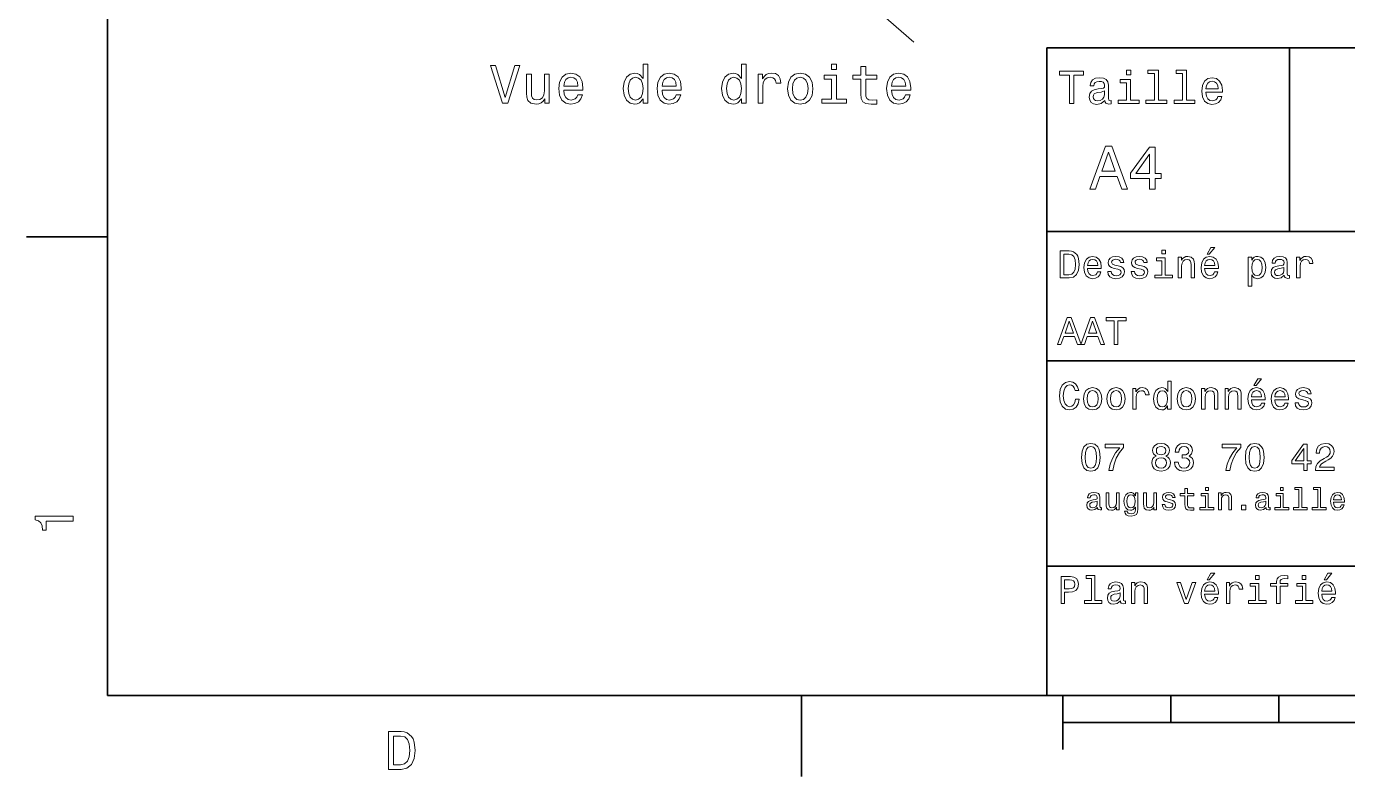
# Model space of a CAD drawing. Extents: x 0 to 297, y 0 to 210.
# Drawn here: x 2.5 to 124.9, y 2.5 to 72 of the extents above; entities that cross this region are included whole.
import ezdxf

# ---------------------------------------------------------------- set-up
doc = ezdxf.new("R2010")
doc.units = 0

msp = doc.modelspace()

# ---------------------------------------------------------------- linework, layer by layer
at = {"color": 7, "lineweight": 35}
for p, q in [((10, 200), (10, 10)), ((97, 10), (97, 70)), ((97, 70), (287, 70)), ((97, 53), (162, 53)), ((97, 41), (162, 41)), ((97, 22), (162, 22)), ((10, 10), (287, 10)), ((97, 10), (287, 10)), ((98.5, 7.5), (198.5, 7.5))]:
    msp.add_line(p, q, dxfattribs=at)
at = {"color": 7, "lineweight": 13}
msp.add_line((58.331749, 93.710953), (84.677025, 70.522171), dxfattribs=at)
at = {"color": 7, "lineweight": 35, "ltscale": 0.425}
msp.add_line((119.5, 53), (119.5, 70), dxfattribs=at)
at = {"color": 7, "lineweight": 35, "ltscale": 0.1875}
for p, q in [((10, 52.5), (2.5, 52.5)), ((74.300003, 10), (74.300003, 2.5))]:
    msp.add_line(p, q, dxfattribs=at)
at = {"color": 7, "lineweight": 35, "ltscale": 0.125}
msp.add_line((98.5, 10), (98.5, 5), dxfattribs=at)
at = {"color": 7, "lineweight": 35, "ltscale": 0.0625}
for p, q in [((108.5, 10), (108.5, 7.5)), ((118.5, 10), (118.5, 7.5))]:
    msp.add_line(p, q, dxfattribs=at)
at = {"color": 7, "lineweight": 13}
for points in [[(47.727283, 68.377808), (46.849762, 65.397263), (45.947021, 68.377808), (45.467915, 68.377808), (46.597599, 64.872765), (47.101921, 64.872765), (48.20639, 68.377808)], [(50.929733, 67.580978), (50.485928, 67.580978), (50.485928, 66.017578), (50.435493, 65.654465), (50.289242, 65.39222), (50.062298, 65.230835), (49.764748, 65.180405), (49.527714, 65.220749), (49.376419, 65.341782), (49.290684, 65.548553), (49.270512, 65.841064), (49.270512, 67.580978), (48.826706, 67.580978), (48.826706, 65.80072), (48.841835, 65.44265), (48.937656, 65.145096), (49.230164, 64.872765), (49.699184, 64.776947), (49.951347, 64.812248), (50.168205, 64.903023), (50.354805, 65.059364), (50.5061, 65.286308), (50.5061, 64.872765), (50.929733, 64.872765)], [(52.266186, 66.098267), (54.041405, 66.098267), (54.046448, 66.305038), (53.965755, 66.88501), (53.743851, 67.318733), (53.390827, 67.580978), (52.921806, 67.676796), (52.462872, 67.575935), (52.109848, 67.29351), (51.8829, 66.834579), (51.802212, 66.229393), (51.877857, 65.609077), (52.104805, 65.155182), (52.452785, 64.872765), (52.906677, 64.776947), (53.300049, 64.842506), (53.622814, 65.013977), (53.859848, 65.286308), (53.996014, 65.649422), (53.557255, 65.649422), (53.466476, 65.447693), (53.33535, 65.296394), (52.962151, 65.175362), (52.67469, 65.230835), (52.457829, 65.407349), (52.31662, 65.694809), (52.266186, 66.083138)], [(59.61417, 65.291351), (59.61417, 64.872765), (60.057976, 64.872765), (60.057976, 68.493805), (59.619213, 68.493805), (59.619213, 67.167435), (59.281319, 67.55072), (59.074547, 67.641495), (58.837513, 67.676796), (58.408836, 67.575935), (58.075985, 67.29351), (57.859127, 66.839622), (57.783478, 66.229393), (57.859127, 65.619164), (58.075985, 65.160225), (58.408836, 64.872765), (58.837513, 64.776947), (59.074547, 64.812248), (59.286362, 64.903023)], [(61.374256, 66.098267), (63.149475, 66.098267), (63.154518, 66.305038), (63.073822, 66.88501), (62.851921, 67.318733), (62.498894, 67.580978), (62.029877, 67.676796), (61.570942, 67.575935), (61.217918, 67.29351), (60.990971, 66.834579), (60.910278, 66.229393), (60.985928, 65.609077), (61.212875, 65.155182), (61.560856, 64.872765), (62.014748, 64.776947), (62.408119, 64.842506), (62.730885, 65.013977), (62.967918, 65.286308), (63.104084, 65.649422), (62.665321, 65.649422), (62.574547, 65.447693), (62.44342, 65.296394), (62.070221, 65.175362), (61.782761, 65.230835), (61.565899, 65.407349), (61.42469, 65.694809), (61.374256, 66.083138)], [(68.722244, 65.291351), (68.722244, 64.872765), (69.166046, 64.872765), (69.166046, 68.493805), (68.72728, 68.493805), (68.72728, 67.167435), (68.389389, 67.55072), (68.182617, 67.641495), (67.945587, 67.676796), (67.516907, 67.575935), (67.184052, 67.29351), (66.967194, 66.839622), (66.891548, 66.229393), (66.967194, 65.619164), (67.184052, 65.160225), (67.516907, 64.872765), (67.945587, 64.776947), (68.182617, 64.812248), (68.394432, 64.903023)], [(70.260422, 64.872765), (70.704224, 64.872765), (70.704224, 66.421036), (70.749619, 66.794235), (70.885788, 67.061523), (71.107689, 67.222908), (71.405235, 67.278381), (71.627136, 67.24308), (71.793564, 67.14222), (71.894432, 66.970749), (71.929733, 66.738762), (72.378578, 66.738762), (72.318062, 67.147263), (72.151634, 67.439766), (71.874252, 67.61628), (71.496017, 67.676796), (71.238808, 67.636452), (71.016907, 67.535591), (70.820221, 67.36412), (70.663879, 67.132133), (70.663879, 67.580978), (70.260422, 67.580978)], [(72.998894, 66.22435), (73.07959, 65.609077), (73.311577, 65.155182), (73.679733, 64.872765), (74.173965, 64.776947), (74.663162, 64.872765), (75.031319, 65.150139), (75.263306, 65.604034), (75.349037, 66.22435), (75.263306, 66.839622), (75.031319, 67.298553), (74.663162, 67.575935), (74.173965, 67.676796), (73.679733, 67.575935), (73.311577, 67.29351), (73.07959, 66.839622)], [(77.522675, 65.245964), (77.522675, 67.490196), (76.382904, 67.490196), (76.382904, 67.111961), (77.078865, 67.111961), (77.078865, 65.245964), (76.171082, 65.245964), (76.171082, 64.872765), (78.440536, 64.872765), (78.440536, 65.245964)], [(77.537796, 68.493805), (77.068779, 68.493805), (77.068779, 67.989479), (77.537796, 67.989479)], [(79.797165, 67.111961), (79.797165, 65.755333), (79.827423, 65.316566), (79.968636, 65.013977), (80.251053, 64.837463), (80.730164, 64.776947), (81.254654, 64.802162), (81.254654, 65.185448), (80.871368, 65.155182), (80.523392, 65.195534), (80.336792, 65.321609), (80.256104, 65.533424), (80.240967, 65.830978), (80.240967, 67.111961), (81.254654, 67.111961), (81.254654, 67.490196), (80.240967, 67.490196), (80.240967, 68.28199), (79.797165, 68.28199), (79.797165, 67.490196), (79.030594, 67.490196), (79.030594, 67.111961)], [(82.626419, 66.098267), (84.401627, 66.098267), (84.406677, 66.305038), (84.325981, 66.88501), (84.10408, 67.318733), (83.751053, 67.580978), (83.282036, 67.676796), (82.823105, 67.575935), (82.470078, 67.29351), (82.243134, 66.834579), (82.162437, 66.229393), (82.238083, 65.609077), (82.465027, 65.155182), (82.813019, 64.872765), (83.266907, 64.776947), (83.660278, 64.842506), (83.983047, 65.013977), (84.220078, 65.286308), (84.356247, 65.649422), (83.91748, 65.649422), (83.826706, 65.447693), (83.69558, 65.296394), (83.32238, 65.175362), (83.034912, 65.230835), (82.818054, 65.407349), (82.676849, 65.694809), (82.626419, 66.083138)], [(99.102303, 64.837173), (99.5, 64.837173), (99.5, 67.47406), (100.407784, 67.47406), (100.407784, 67.837173), (98.190201, 67.837173), (98.190201, 67.47406), (99.102303, 67.47406)], [(104.786743, 67.940918), (104.384727, 67.940918), (104.384727, 67.508644), (104.786743, 67.508644)], [(106.969742, 67.621033), (106.969742, 65.157059), (106.187317, 65.157059), (106.187317, 64.837173), (108.128242, 64.837173), (108.128242, 65.157059), (107.350143, 65.157059), (107.350143, 67.940918), (106.373199, 67.940918), (106.373199, 67.621033)], [(109.572044, 67.621033), (109.572044, 65.157059), (108.789627, 65.157059), (108.789627, 64.837173), (110.730545, 64.837173), (110.730545, 65.157059), (109.952454, 65.157059), (109.952454, 67.940918), (108.975502, 67.940918), (108.975502, 67.621033)], [(52.266186, 66.471466), (52.321663, 66.81945), (52.457829, 67.076653), (52.664604, 67.232994), (52.936935, 67.288467), (53.204227, 67.232994), (53.410999, 67.076653), (53.537079, 66.81945), (53.58247, 66.471466)], [(58.913162, 67.278381), (59.205669, 67.207779), (59.42757, 67.011093), (59.558693, 66.683281), (59.609127, 66.229393), (59.558693, 65.770462), (59.42757, 65.44265), (59.205669, 65.240921), (58.913162, 65.175362), (58.635784, 65.240921), (58.423969, 65.44265), (58.282757, 65.775505), (58.23737, 66.229393), (58.282757, 66.678238), (58.423969, 67.00605), (58.635784, 67.207779)], [(61.374256, 66.471466), (61.429733, 66.81945), (61.565899, 67.076653), (61.772671, 67.232994), (62.045006, 67.288467), (62.312298, 67.232994), (62.51907, 67.076653), (62.645149, 66.81945), (62.690536, 66.471466)], [(68.021233, 67.278381), (68.313736, 67.207779), (68.535645, 67.011093), (68.666763, 66.683281), (68.717194, 66.229393), (68.666763, 65.770462), (68.535645, 65.44265), (68.313736, 65.240921), (68.021233, 65.175362), (67.743851, 65.240921), (67.532043, 65.44265), (67.390831, 65.775505), (67.345444, 66.229393), (67.390831, 66.678238), (67.532043, 67.00605), (67.743851, 67.207779)], [(73.452789, 66.229393), (73.498177, 66.683281), (73.639389, 67.011093), (73.866333, 67.212822), (74.173965, 67.283424), (74.476563, 67.212822), (74.703506, 67.016136), (74.844719, 66.683281), (74.895149, 66.229393), (74.844719, 65.770462), (74.703506, 65.437607), (74.476563, 65.235878), (74.173965, 65.170319), (73.866333, 65.235878), (73.639389, 65.437607), (73.498177, 65.770462)], [(82.626419, 66.471466), (82.681885, 66.81945), (82.818054, 67.076653), (83.024826, 67.232994), (83.297165, 67.288467), (83.564453, 67.232994), (83.771225, 67.076653), (83.897308, 66.81945), (83.942696, 66.471466)], [(102.387611, 65.139771), (102.387611, 65.126801), (102.409225, 64.979828), (102.47406, 64.876076), (102.746399, 64.793945), (102.958214, 64.828529), (102.958214, 65.122475), (102.867432, 65.109505), (102.746399, 65.165703), (102.724785, 65.338615), (102.724785, 66.540344), (102.672913, 66.84726), (102.521614, 67.0634), (102.257927, 67.193085), (101.886169, 67.240631), (101.523056, 67.188759), (101.255043, 67.041786), (101.086456, 66.812675), (101.030258, 66.510086), (101.030258, 66.484146), (101.371758, 66.484146), (101.402016, 66.665703), (101.497116, 66.795387), (101.65274, 66.873199), (101.873199, 66.903458), (102.085014, 66.881844), (102.236313, 66.817001), (102.327087, 66.704605), (102.357346, 66.548988), (102.340057, 66.367432), (102.270897, 66.276657), (102.097984, 66.233429), (101.773773, 66.198845), (101.402016, 66.121033), (101.138329, 65.982704), (100.982712, 65.766571), (100.935158, 65.446686), (100.978386, 65.161385), (101.112389, 64.949562), (101.328529, 64.815559), (101.626801, 64.768013), (102.028816, 64.858788)], [(104.773773, 65.157059), (104.773773, 67.080688), (103.796829, 67.080688), (103.796829, 66.756485), (104.393372, 66.756485), (104.393372, 65.157059), (103.615273, 65.157059), (103.615273, 64.837173), (105.560516, 64.837173), (105.560516, 65.157059)], [(111.750717, 65.887604), (113.272339, 65.887604), (113.276657, 66.064842), (113.207497, 66.561958), (113.017288, 66.933716), (112.714699, 67.158501), (112.312683, 67.240631), (111.919312, 67.154175), (111.616714, 66.912102), (111.422188, 66.51873), (111.353027, 66), (111.41787, 65.4683), (111.612396, 65.079247), (111.91066, 64.837173), (112.299713, 64.755043), (112.636887, 64.811234), (112.913544, 64.958214), (113.116714, 65.191643), (113.233429, 65.502876), (112.857346, 65.502876), (112.779541, 65.329971), (112.667145, 65.200287), (112.34726, 65.096542), (112.100868, 65.144089), (111.914986, 65.295387), (111.793945, 65.541786), (111.750717, 65.874634)], [(111.750717, 66.207489), (111.798271, 66.50576), (111.914986, 66.726219), (112.092216, 66.860229), (112.325653, 66.907776), (112.554756, 66.860229), (112.731987, 66.726219), (112.840057, 66.50576), (112.878967, 66.207489)], [(102.344383, 65.649857), (102.292511, 65.425072), (102.154182, 65.252159), (101.946686, 65.139771), (101.691643, 65.100861), (101.527374, 65.122475), (101.41066, 65.191643), (101.337173, 65.312675), (101.315559, 65.481262), (101.332855, 65.632561), (101.402016, 65.740631), (101.678673, 65.861671), (102.028816, 65.913544), (102.344383, 66.017288)], [(100.982712, 56.9049), (101.51297, 56.9049), (101.933716, 58.080692), (103.530258, 58.080692), (103.951012, 56.9049), (104.492798, 56.9049), (103.028816, 60.910664), (102.440926, 60.910664)], [(102.118156, 58.570606), (102.734871, 60.334293), (103.351585, 58.570606)], [(106.521614, 56.9049), (107.040344, 56.9049), (107.040344, 57.896255), (107.610954, 57.896255), (107.610954, 58.357349), (107.040344, 58.357349), (107.040344, 60.818443), (106.515854, 60.818443), (104.763687, 58.403458), (104.763687, 57.896255), (106.521614, 57.896255)], [(105.247841, 58.357349), (106.521614, 60.149857), (106.521614, 58.357349)], [(111.84726, 50.88797), (112.059799, 50.88797), (112.560516, 51.500362), (112.207489, 51.500362)], [(99.080688, 51.190563), (98.248558, 51.190563), (98.248558, 48.690563), (99.080688, 48.690563), (99.473343, 48.769814), (99.765129, 49.011169), (99.945244, 49.40382), (100.010086, 49.940563), (99.952446, 50.488113), (99.880402, 50.70425), (99.779541, 50.877163), (99.487755, 51.111313), (99.296829, 51.168949)], [(99.055473, 50.891571), (99.329254, 50.837536), (99.516571, 50.671829), (99.628242, 50.376442), (99.664268, 49.940563), (99.624641, 49.519093), (99.51297, 49.223705), (99.322044, 49.047192), (99.055473, 48.989555), (98.583572, 48.989555), (98.583572, 50.891571)], [(100.784584, 49.565922), (102.052597, 49.565922), (102.056198, 49.713619), (101.998558, 50.127884), (101.840057, 50.437683), (101.587898, 50.625), (101.252884, 50.693443), (100.925072, 50.621399), (100.672913, 50.41967), (100.510803, 50.091862), (100.453171, 49.659584), (100.507202, 49.216499), (100.669312, 48.892292), (100.91787, 48.690563), (101.242073, 48.62212), (101.523056, 48.668949), (101.753601, 48.791428), (101.922913, 48.98595), (102.020172, 49.245319), (101.706772, 49.245319), (101.64193, 49.101227), (101.548271, 48.993156), (101.2817, 48.9067), (101.07637, 48.946327), (100.921471, 49.072407), (100.820602, 49.27774), (100.784584, 49.555115)], [(100.784584, 49.832493), (100.824211, 50.081055), (100.921471, 50.264771), (101.069168, 50.376442), (101.263687, 50.416069), (101.454613, 50.376442), (101.602303, 50.264771), (101.69236, 50.081055), (101.724785, 49.832493)], [(103.623199, 49.818085), (103.317001, 49.890129), (103.090057, 49.972984), (103.014412, 50.142292), (103.036026, 50.261169), (103.111671, 50.347622), (103.234146, 50.401657), (103.41066, 50.423271), (103.579971, 50.401657), (103.713257, 50.336815), (103.799713, 50.239555), (103.835732, 50.109871), (104.145531, 50.109871), (104.145531, 50.117077), (104.091499, 50.351227), (103.943802, 50.534943), (103.713257, 50.650219), (103.41066, 50.693443), (103.104469, 50.650219), (102.881126, 50.531342), (102.740631, 50.354828), (102.697403, 50.131485), (102.729828, 49.915348), (102.830688, 49.76405), (102.996399, 49.655983), (103.237755, 49.580334), (103.590775, 49.493877), (103.806915, 49.40382), (103.864555, 49.331772), (103.886169, 49.223705), (103.853745, 49.09042), (103.767288, 48.989555), (103.626801, 48.924713), (103.439484, 48.903099), (103.241356, 48.924713), (103.09726, 49.000362), (103, 49.122841), (102.960373, 49.292149), (102.654175, 49.292149), (102.704613, 49.003963), (102.852303, 48.795029), (103.086456, 48.668949), (103.41066, 48.62212), (103.749283, 48.668949), (103.997841, 48.795029), (104.149139, 48.996758), (104.203171, 49.259727), (104.163544, 49.486671), (104.051872, 49.641571), (103.868156, 49.742435)], [(105.791786, 49.818085), (105.485588, 49.890129), (105.258644, 49.972984), (105.182999, 50.142292), (105.204613, 50.261169), (105.280258, 50.347622), (105.40274, 50.401657), (105.579254, 50.423271), (105.748558, 50.401657), (105.881844, 50.336815), (105.9683, 50.239555), (106.004326, 50.109871), (106.314117, 50.109871), (106.314117, 50.117077), (106.260086, 50.351227), (106.112396, 50.534943), (105.881844, 50.650219), (105.579254, 50.693443), (105.273056, 50.650219), (105.049713, 50.531342), (104.909225, 50.354828), (104.865997, 50.131485), (104.898415, 49.915348), (104.999283, 49.76405), (105.164986, 49.655983), (105.406342, 49.580334), (105.759369, 49.493877), (105.975502, 49.40382), (106.033142, 49.331772), (106.054756, 49.223705), (106.022339, 49.09042), (105.935883, 48.989555), (105.795387, 48.924713), (105.60807, 48.903099), (105.409943, 48.924713), (105.265854, 49.000362), (105.168587, 49.122841), (105.12896, 49.292149), (104.822769, 49.292149), (104.873199, 49.003963), (105.020897, 48.795029), (105.255043, 48.668949), (105.579254, 48.62212), (105.91787, 48.668949), (106.166428, 48.795029), (106.317726, 48.996758), (106.371758, 49.259727), (106.33213, 49.486671), (106.220459, 49.641571), (106.036743, 49.742435)], [(107.981987, 48.957134), (107.981987, 50.560158), (107.16787, 50.560158), (107.16787, 50.289986), (107.664986, 50.289986), (107.664986, 48.957134), (107.016571, 48.957134), (107.016571, 48.690563), (108.637611, 48.690563), (108.637611, 48.957134)], [(107.992798, 51.27702), (107.657784, 51.27702), (107.657784, 50.916786), (107.992798, 50.916786)], [(109.181557, 48.690563), (109.498558, 48.690563), (109.498558, 49.807278), (109.530983, 50.063042), (109.635445, 50.250362), (109.797546, 50.365635), (110.013687, 50.408863), (110.1866, 50.372841), (110.29467, 50.275578), (110.348701, 50.113472), (110.366714, 49.897335), (110.366714, 48.690563), (110.683716, 48.690563), (110.683716, 49.962177), (110.669312, 50.217941), (110.604469, 50.430477), (110.39193, 50.625), (110.060516, 50.693443), (109.876801, 50.668228), (109.721901, 50.599785), (109.588615, 50.484512), (109.484146, 50.329613), (109.484146, 50.625), (109.181557, 50.625)], [(111.627518, 49.565922), (112.895531, 49.565922), (112.899132, 49.713619), (112.841499, 50.127884), (112.682999, 50.437683), (112.430832, 50.625), (112.095825, 50.693443), (111.768013, 50.621399), (111.515854, 50.41967), (111.353745, 50.091862), (111.296112, 49.659584), (111.350143, 49.216499), (111.512245, 48.892292), (111.760803, 48.690563), (112.085014, 48.62212), (112.365997, 48.668949), (112.596542, 48.791428), (112.765854, 48.98595), (112.863113, 49.245319), (112.549713, 49.245319), (112.484871, 49.101227), (112.391212, 48.993156), (112.124641, 48.9067), (111.919312, 48.946327), (111.764412, 49.072407), (111.663544, 49.27774), (111.627518, 49.555115)], [(111.627518, 49.832493), (111.667145, 50.081055), (111.764412, 50.264771), (111.912102, 50.376442), (112.106628, 50.416069), (112.297546, 50.376442), (112.445244, 50.264771), (112.535301, 50.081055), (112.567726, 49.832493)], [(115.986313, 50.326012), (115.986313, 50.625), (115.669312, 50.625), (115.669312, 47.941284), (115.986313, 47.941284), (115.986313, 48.98595), (116.097984, 48.816643), (116.22406, 48.704971), (116.541069, 48.62212), (116.843658, 48.690563), (117.081413, 48.895893), (117.236313, 49.2201), (117.293945, 49.659584), (117.236313, 50.095463), (117.081413, 50.41967), (116.843658, 50.621399), (116.541069, 50.693443), (116.368156, 50.671829), (116.220459, 50.603386), (116.094383, 50.488113)], [(116.48703, 48.9067), (116.274498, 48.953533), (116.119598, 49.097622), (116.022339, 49.331772), (115.989914, 49.659584), (116.022339, 49.983791), (116.119598, 50.217941), (116.274498, 50.358429), (116.48703, 50.408863), (116.681557, 50.358429), (116.836456, 50.21434), (116.933716, 49.98019), (116.969742, 49.659584), (116.933716, 49.335377), (116.836456, 49.097622), (116.681557, 48.953533)], [(119.005043, 48.942726), (119.005043, 48.931919), (119.023056, 48.809441), (119.077087, 48.722984), (119.304031, 48.654541), (119.480545, 48.683357), (119.480545, 48.928314), (119.4049, 48.917507), (119.304031, 48.96434), (119.286026, 49.108429), (119.286026, 50.109871), (119.242798, 50.365635), (119.116714, 50.54575), (118.896973, 50.65382), (118.587173, 50.693443), (118.284584, 50.650219), (118.061241, 50.52774), (117.920746, 50.336815), (117.873917, 50.084656), (117.873917, 50.063042), (118.158501, 50.063042), (118.183716, 50.21434), (118.26297, 50.322407), (118.392654, 50.387249), (118.57637, 50.412464), (118.752884, 50.394455), (118.878967, 50.34042), (118.954613, 50.246758), (118.979828, 50.117077), (118.965416, 49.965778), (118.907784, 49.890129), (118.763687, 49.854107), (118.493515, 49.825291), (118.183716, 49.760448), (117.963974, 49.645176), (117.834297, 49.465057), (117.79467, 49.19849), (117.830688, 48.960735), (117.942368, 48.784222), (118.122482, 48.67255), (118.37104, 48.632927), (118.706055, 48.708576)], [(120.143372, 48.690563), (120.460373, 48.690563), (120.460373, 49.796471), (120.492798, 50.063042), (120.590057, 50.253963), (120.748558, 50.369236), (120.961098, 50.408863), (121.119598, 50.383648), (121.238472, 50.3116), (121.310516, 50.189121), (121.335739, 50.023415), (121.656342, 50.023415), (121.613113, 50.315205), (121.49424, 50.524136), (121.296112, 50.650219), (121.02594, 50.693443), (120.842224, 50.664627), (120.683716, 50.592579), (120.543228, 50.4701), (120.431557, 50.304398), (120.431557, 50.625), (120.143372, 50.625)], [(118.969025, 49.367798), (118.925797, 49.180477), (118.810516, 49.036385), (118.637611, 48.942726), (118.425072, 48.910305), (118.288185, 48.928314), (118.190926, 48.98595), (118.129684, 49.086815), (118.111671, 49.227306), (118.126083, 49.353386), (118.183716, 49.443443), (118.414268, 49.544312), (118.706055, 49.587536), (118.969025, 49.673992)], [(97.989197, 42.530979), (98.320602, 42.530979), (98.583572, 43.26585), (99.581413, 43.26585), (99.844383, 42.530979), (100.182999, 42.530979), (99.268013, 45.03458), (98.900574, 45.03458)], [(98.698845, 43.572044), (99.084297, 44.674351), (99.469742, 43.572044)], [(100.157784, 42.530979), (100.489197, 42.530979), (100.752159, 43.26585), (101.75, 43.26585), (102.01297, 42.530979), (102.351585, 42.530979), (101.4366, 45.03458), (101.069168, 45.03458)], [(100.867432, 43.572044), (101.252884, 44.674351), (101.638329, 43.572044)], [(103.25576, 42.530979), (103.587173, 42.530979), (103.587173, 44.728386), (104.343658, 44.728386), (104.343658, 45.030979), (102.495674, 45.030979), (102.495674, 44.728386), (103.25576, 44.728386)], [(116.184441, 38.728386), (116.396973, 38.728386), (116.897697, 39.340778), (116.54467, 39.340778)], [(99.66787, 37.460373), (99.595818, 37.15778), (99.476944, 36.941643), (99.311241, 36.808357), (99.116714, 36.765129), (98.882568, 36.829971), (98.698845, 37.024494), (98.57637, 37.341499), (98.536743, 37.780979), (98.57637, 38.216858), (98.695244, 38.537464), (98.87896, 38.731987), (99.116714, 38.80043), (99.289627, 38.764408), (99.437317, 38.663544), (99.552597, 38.501442), (99.631844, 38.278099), (99.97406, 38.278099), (99.865997, 38.620316), (99.678673, 38.879681), (99.422913, 39.041786), (99.116714, 39.099422), (98.734871, 39.009365), (98.443085, 38.757202), (98.25576, 38.342937), (98.190926, 37.780979), (98.25576, 37.219021), (98.443085, 36.804756), (98.734871, 36.548992), (99.116714, 36.462536), (99.451729, 36.530979), (99.721901, 36.721901), (99.912827, 37.035301), (100.013687, 37.460373)], [(100.413544, 37.496399), (100.471184, 37.056915), (100.636887, 36.732708), (100.899857, 36.530979), (101.252884, 36.462536), (101.602303, 36.530979), (101.865273, 36.729107), (102.030983, 37.053314), (102.092216, 37.496399), (102.030983, 37.935879), (101.865273, 38.263687), (101.602303, 38.461815), (101.252884, 38.533859), (100.899857, 38.461815), (100.636887, 38.260086), (100.471184, 37.935879)], [(100.737755, 37.5), (100.770172, 37.824207), (100.87104, 38.058357), (101.033142, 38.20245), (101.252884, 38.25288), (101.469017, 38.20245), (101.631126, 38.061958), (101.731987, 37.824207), (101.768013, 37.5), (101.731987, 37.172188), (101.631126, 36.934437), (101.469017, 36.790344), (101.252884, 36.743515), (101.033142, 36.790344), (100.87104, 36.934437), (100.770172, 37.172188)], [(102.58213, 37.496399), (102.639771, 37.056915), (102.805473, 36.732708), (103.068443, 36.530979), (103.421471, 36.462536), (103.770897, 36.530979), (104.033859, 36.729107), (104.19957, 37.053314), (104.260803, 37.496399), (104.19957, 37.935879), (104.033859, 38.263687), (103.770897, 38.461815), (103.421471, 38.533859), (103.068443, 38.461815), (102.805473, 38.260086), (102.639771, 37.935879)], [(102.906342, 37.5), (102.938759, 37.824207), (103.039627, 38.058357), (103.201729, 38.20245), (103.421471, 38.25288), (103.637611, 38.20245), (103.799713, 38.061958), (103.900574, 37.824207), (103.9366, 37.5), (103.900574, 37.172188), (103.799713, 36.934437), (103.637611, 36.790344), (103.421471, 36.743515), (103.201729, 36.790344), (103.039627, 36.934437), (102.938759, 37.172188)], [(104.963257, 36.530979), (105.280258, 36.530979), (105.280258, 37.636887), (105.312683, 37.903458), (105.409943, 38.094379), (105.568443, 38.209652), (105.780983, 38.249279), (105.939484, 38.224064), (106.058357, 38.152016), (106.130402, 38.029537), (106.155617, 37.863831), (106.476227, 37.863831), (106.432999, 38.155621), (106.314117, 38.364552), (106.115997, 38.490635), (105.845825, 38.533859), (105.662102, 38.505043), (105.503601, 38.432995), (105.363113, 38.310516), (105.251442, 38.144814), (105.251442, 38.465416), (104.963257, 38.465416)], [(108.201729, 36.829971), (108.201729, 36.530979), (108.51873, 36.530979), (108.51873, 39.117435), (108.20533, 39.117435), (108.20533, 38.170029), (107.963974, 38.443802), (107.816284, 38.508644), (107.646973, 38.533859), (107.340775, 38.461815), (107.103027, 38.260086), (106.948128, 37.935879), (106.894089, 37.5), (106.948128, 37.064121), (107.103027, 36.736309), (107.340775, 36.530979), (107.646973, 36.462536), (107.816284, 36.487751), (107.967575, 36.552593)], [(107.701012, 38.249279), (107.909943, 38.198845), (108.068443, 38.058357), (108.162102, 37.824207), (108.198128, 37.5), (108.162102, 37.172188), (108.068443, 36.938038), (107.909943, 36.793949), (107.701012, 36.747116), (107.502884, 36.793949), (107.351585, 36.938038), (107.250717, 37.175793), (107.2183, 37.5), (107.250717, 37.820606), (107.351585, 38.054756), (107.502884, 38.198845)], [(109.087898, 37.496399), (109.145531, 37.056915), (109.311241, 36.732708), (109.574203, 36.530979), (109.927231, 36.462536), (110.276657, 36.530979), (110.539627, 36.729107), (110.70533, 37.053314), (110.766571, 37.496399), (110.70533, 37.935879), (110.539627, 38.263687), (110.276657, 38.461815), (109.927231, 38.533859), (109.574203, 38.461815), (109.311241, 38.260086), (109.145531, 37.935879)], [(109.412102, 37.5), (109.444527, 37.824207), (109.545387, 38.058357), (109.707489, 38.20245), (109.927231, 38.25288), (110.143372, 38.20245), (110.305473, 38.061958), (110.406342, 37.824207), (110.44236, 37.5), (110.406342, 37.172188), (110.305473, 36.934437), (110.143372, 36.790344), (109.927231, 36.743515), (109.707489, 36.790344), (109.545387, 36.934437), (109.444527, 37.172188)], [(111.350143, 36.530979), (111.667145, 36.530979), (111.667145, 37.647694), (111.69957, 37.903458), (111.804031, 38.090778), (111.966141, 38.206051), (112.182274, 38.249279), (112.355186, 38.213257), (112.463257, 38.115993), (112.517288, 37.953888), (112.535301, 37.737751), (112.535301, 36.530979), (112.852303, 36.530979), (112.852303, 37.802593), (112.837898, 38.058357), (112.773056, 38.270893), (112.560516, 38.465416), (112.229103, 38.533859), (112.045387, 38.508644), (111.890488, 38.440201), (111.757202, 38.324928), (111.65274, 38.170029), (111.65274, 38.465416), (111.350143, 38.465416)], [(113.51873, 36.530979), (113.835732, 36.530979), (113.835732, 37.647694), (113.868156, 37.903458), (113.972626, 38.090778), (114.134727, 38.206051), (114.350861, 38.249279), (114.523773, 38.213257), (114.631844, 38.115993), (114.685883, 37.953888), (114.703888, 37.737751), (114.703888, 36.530979), (115.020889, 36.530979), (115.020889, 37.802593), (115.006485, 38.058357), (114.941643, 38.270893), (114.729111, 38.465416), (114.39769, 38.533859), (114.213974, 38.508644), (114.059082, 38.440201), (113.925789, 38.324928), (113.821327, 38.170029), (113.821327, 38.465416), (113.51873, 38.465416)], [(115.964699, 37.406338), (117.232712, 37.406338), (117.236313, 37.554035), (117.178673, 37.9683), (117.020172, 38.278099), (116.768013, 38.465416), (116.432999, 38.533859), (116.105186, 38.461815), (115.853027, 38.260086), (115.690918, 37.932278), (115.633286, 37.5), (115.687317, 37.056915), (115.849426, 36.732708), (116.097984, 36.530979), (116.422188, 36.462536), (116.703171, 36.509365), (116.933716, 36.631844), (117.103027, 36.826366), (117.200287, 37.085735), (116.886887, 37.085735), (116.822044, 36.941643), (116.728386, 36.833572), (116.461815, 36.747116), (116.256485, 36.786743), (116.101585, 36.912823), (116.000717, 37.118156), (115.964699, 37.395531)], [(115.964699, 37.672909), (116.004318, 37.921471), (116.101585, 38.105186), (116.249283, 38.216858), (116.443802, 38.256485), (116.634727, 38.216858), (116.782425, 38.105186), (116.872482, 37.921471), (116.9049, 37.672909)], [(118.133286, 37.406338), (119.401299, 37.406338), (119.4049, 37.554035), (119.34726, 37.9683), (119.188766, 38.278099), (118.9366, 38.465416), (118.601585, 38.533859), (118.273773, 38.461815), (118.021614, 38.260086), (117.859512, 37.932278), (117.801872, 37.5), (117.855911, 37.056915), (118.018013, 36.732708), (118.266571, 36.530979), (118.590775, 36.462536), (118.871758, 36.509365), (119.10231, 36.631844), (119.271614, 36.826366), (119.368881, 37.085735), (119.055481, 37.085735), (118.990631, 36.941643), (118.896973, 36.833572), (118.630402, 36.747116), (118.425072, 36.786743), (118.270172, 36.912823), (118.169312, 37.118156), (118.133286, 37.395531)], [(118.133286, 37.672909), (118.172913, 37.921471), (118.270172, 38.105186), (118.41787, 38.216858), (118.612396, 38.256485), (118.803314, 38.216858), (118.951012, 38.105186), (119.041069, 37.921471), (119.073486, 37.672909)], [(120.971901, 37.658501), (120.66571, 37.730545), (120.438766, 37.8134), (120.363113, 37.982708), (120.384727, 38.101585), (120.460373, 38.188038), (120.582855, 38.242073), (120.759369, 38.263687), (120.92868, 38.242073), (121.061966, 38.177231), (121.148415, 38.079971), (121.184441, 37.950287), (121.49424, 37.950287), (121.49424, 37.957493), (121.440201, 38.191643), (121.292511, 38.375359), (121.061966, 38.490635), (120.759369, 38.533859), (120.453171, 38.490635), (120.229828, 38.371758), (120.08934, 38.195244), (120.046112, 37.971901), (120.078529, 37.755764), (120.179398, 37.604465), (120.3451, 37.496399), (120.586456, 37.42075), (120.939484, 37.334293), (121.155624, 37.244236), (121.213257, 37.172188), (121.234871, 37.064121), (121.202454, 36.930836), (121.115997, 36.829971), (120.97551, 36.765129), (120.788185, 36.743515), (120.590057, 36.765129), (120.445969, 36.840778), (120.348709, 36.963257), (120.309082, 37.132565), (120.002884, 37.132565), (120.053314, 36.844379), (120.201012, 36.635445), (120.435158, 36.509365), (120.759369, 36.462536), (121.097984, 36.509365), (121.346542, 36.635445), (121.497841, 36.837173), (121.551872, 37.100143), (121.512253, 37.327087), (121.400574, 37.481987), (121.216858, 37.582851)], [(100.216141, 32.071323), (100.270172, 31.505762), (100.439484, 31.102304), (100.709656, 30.857347), (101.084297, 30.778097), (101.45533, 30.857347), (101.725502, 31.102304), (101.891212, 31.505762), (101.948845, 32.071323), (101.891212, 32.633286), (101.822769, 32.856628), (101.725502, 33.040344), (101.45533, 33.285301), (101.084297, 33.368156), (100.709656, 33.285301), (100.439484, 33.036743), (100.270172, 32.633286)], [(100.561958, 32.071323), (100.590775, 32.507202), (100.680832, 32.820606), (100.842941, 33.004322), (101.084297, 33.069164), (101.322044, 33.004322), (101.484146, 32.820606), (101.574211, 32.507202), (101.603027, 32.071323), (101.574211, 31.631844), (101.484146, 31.318443), (101.322044, 31.134726), (101.084297, 31.073486), (100.842941, 31.134726), (100.680832, 31.318443), (100.590775, 31.631844)], [(102.752159, 30.850143), (103.115997, 30.850143), (103.234871, 31.444523), (103.443802, 31.999279), (103.739197, 32.514408), (104.124641, 32.997116), (104.124641, 33.296108), (102.409943, 33.296108), (102.409943, 32.9683), (103.778816, 32.9683), (103.382568, 32.481987), (103.083572, 31.974062), (102.874641, 31.433718)], [(107.143372, 32.197407), (106.959656, 32.096542), (106.833572, 31.956051), (106.754326, 31.779539), (106.729111, 31.567001), (106.786743, 31.246397), (106.952454, 30.997837), (107.222626, 30.839336), (107.590057, 30.778097), (107.953888, 30.839336), (108.22406, 30.997837), (108.389771, 31.246397), (108.451012, 31.567001), (108.422188, 31.779539), (108.346542, 31.956051), (108.216858, 32.096542), (108.036743, 32.197407), (108.180832, 32.283859), (108.2817, 32.402737), (108.342941, 32.546829), (108.364555, 32.723343), (108.306915, 32.979107), (108.155617, 33.184437), (107.91066, 33.317722), (107.590057, 33.368156), (107.265854, 33.317722), (107.020897, 33.184437), (106.865997, 32.979107), (106.811958, 32.723343), (106.829971, 32.546829), (106.891212, 32.402737)], [(107.154182, 32.694523), (107.182999, 32.853024), (107.269455, 32.975502), (107.406342, 33.051151), (107.590057, 33.079971), (107.770172, 33.051151), (107.907059, 32.975502), (107.993515, 32.853024), (108.02594, 32.694523), (107.993515, 32.532421), (107.907059, 32.406338), (107.770172, 32.323486), (107.590057, 32.298271), (107.406342, 32.327087), (107.269455, 32.406338), (107.182999, 32.532421)], [(108.850861, 31.635447), (108.850861, 31.610229), (108.908501, 31.264408), (109.077812, 31.005043), (109.344383, 30.839336), (109.697403, 30.778097), (110.072044, 30.839336), (110.353027, 30.997837), (110.533142, 31.25), (110.597984, 31.574207), (110.569168, 31.786743), (110.489914, 31.959654), (110.360229, 32.092937), (110.187317, 32.190201), (110.421471, 32.384727), (110.504326, 32.694523), (110.450287, 32.975502), (110.295387, 33.188038), (110.043228, 33.321323), (109.697403, 33.368156), (109.373199, 33.310516), (109.124641, 33.152016), (108.96254, 32.899857), (108.908501, 32.564842), (108.908501, 32.539623), (109.229111, 32.539623), (109.257927, 32.770172), (109.351585, 32.935879), (109.502884, 33.036743), (109.715416, 33.072765), (109.90274, 33.043949), (110.039627, 32.9683), (110.122482, 32.845821), (110.1549, 32.680115), (110.122482, 32.503601), (110.036026, 32.384727), (109.884727, 32.312679), (109.679398, 32.291065), (109.538902, 32.294666), (109.538902, 32.010086), (109.715416, 32.017292), (109.94236, 31.984869), (110.111671, 31.898415), (110.21254, 31.757925), (110.248558, 31.574207), (110.208931, 31.365273), (110.104469, 31.210375), (109.938759, 31.113111), (109.719017, 31.08069), (109.492073, 31.116714), (109.32637, 31.224783), (109.221901, 31.397694), (109.182274, 31.635447)], [(113.5951, 30.850143), (113.958931, 30.850143), (114.077812, 31.444523), (114.286743, 31.999279), (114.58213, 32.514408), (114.967575, 32.997116), (114.967575, 33.296108), (113.252884, 33.296108), (113.252884, 32.9683), (114.621758, 32.9683), (114.225502, 32.481987), (113.926514, 31.974062), (113.717575, 31.433718)], [(115.396255, 32.071323), (115.450287, 31.505762), (115.619598, 31.102304), (115.889771, 30.857347), (116.264404, 30.778097), (116.635445, 30.857347), (116.905617, 31.102304), (117.071327, 31.505762), (117.12896, 32.071323), (117.071327, 32.633286), (117.002884, 32.856628), (116.905617, 33.040344), (116.635445, 33.285301), (116.264404, 33.368156), (115.889771, 33.285301), (115.619598, 33.036743), (115.450287, 32.633286)], [(115.742073, 32.071323), (115.770889, 32.507202), (115.860947, 32.820606), (116.023056, 33.004322), (116.264404, 33.069164), (116.502159, 33.004322), (116.664261, 32.820606), (116.754318, 32.507202), (116.783142, 32.071323), (116.754318, 31.631844), (116.664261, 31.318443), (116.502159, 31.134726), (116.264404, 31.073486), (116.023056, 31.134726), (115.860947, 31.318443), (115.770889, 31.631844)], [(120.799713, 30.850143), (121.123917, 30.850143), (121.123917, 31.46974), (121.480545, 31.46974), (121.480545, 31.757925), (121.123917, 31.757925), (121.123917, 33.296108), (120.796112, 33.296108), (119.701012, 31.786743), (119.701012, 31.46974), (120.799713, 31.46974)], [(121.891212, 30.850143), (123.609512, 30.850143), (123.609512, 31.159943), (122.251442, 31.159943), (122.327087, 31.32925), (122.456772, 31.46974), (122.856628, 31.725504), (123.069168, 31.833572), (123.306915, 31.988472), (123.476227, 32.168587), (123.573486, 32.381123), (123.609512, 32.622478), (123.548271, 32.925072), (123.378967, 33.162823), (123.119598, 33.314121), (122.784584, 33.368156), (122.438766, 33.306915), (122.175797, 33.137608), (122.006485, 32.867435), (121.948853, 32.510807), (121.948853, 32.460373), (122.276657, 32.460373), (122.276657, 32.489193), (122.309082, 32.73415), (122.406342, 32.914265), (122.561241, 33.029537), (122.766571, 33.069164), (122.97551, 33.033142), (123.130402, 32.943085), (123.23127, 32.802593), (123.267288, 32.62608), (123.242081, 32.460373), (123.17363, 32.319885), (123.058357, 32.197407), (122.899857, 32.089336), (122.687317, 31.974062), (122.334297, 31.750719), (122.085739, 31.512968), (121.938042, 31.224783), (121.891212, 30.86095)], [(107.074928, 31.574207), (107.107346, 31.765129), (107.211815, 31.909222), (107.373917, 32.00288), (107.590057, 32.035301), (107.802597, 32.00288), (107.964699, 31.909222), (108.069168, 31.765129), (108.105186, 31.574207), (108.069168, 31.368876), (107.964699, 31.213976), (107.802597, 31.113111), (107.590057, 31.08069), (107.373917, 31.113111), (107.211815, 31.213976), (107.107346, 31.368876)], [(120.003601, 31.757925), (120.799713, 32.878242), (120.799713, 31.757925)], [(101.697403, 27.426514), (101.697403, 27.417868), (101.711815, 27.319885), (101.755043, 27.250721), (101.9366, 27.195967), (102.077805, 27.219021), (102.077805, 27.414986), (102.017288, 27.406342), (101.9366, 27.443806), (101.922188, 27.559078), (101.922188, 28.360231), (101.887604, 28.564842), (101.786743, 28.708935), (101.610947, 28.795389), (101.363113, 28.827091), (101.121033, 28.792507), (100.94236, 28.694525), (100.829971, 28.541788), (100.792503, 28.340059), (100.792503, 28.322767), (101.020172, 28.322767), (101.040344, 28.443806), (101.103745, 28.53026), (101.207489, 28.582134), (101.354462, 28.602306), (101.495674, 28.587896), (101.596542, 28.54467), (101.657059, 28.469742), (101.677231, 28.365995), (101.665703, 28.244957), (101.619591, 28.184439), (101.504318, 28.155621), (101.288185, 28.132566), (101.040344, 28.080692), (100.864548, 27.988474), (100.760803, 27.844381), (100.729103, 27.631124), (100.757919, 27.440924), (100.84726, 27.299713), (100.991348, 27.210375), (101.190201, 27.178675), (101.458214, 27.239195)], [(103.706047, 28.772335), (103.452446, 28.772335), (103.452446, 27.878963), (103.42363, 27.671471), (103.340057, 27.521614), (103.210373, 27.429396), (103.040344, 27.400578), (102.9049, 27.423632), (102.818443, 27.492796), (102.769447, 27.610952), (102.757919, 27.778099), (102.757919, 28.772335), (102.504318, 28.772335), (102.504318, 27.755045), (102.512962, 27.550434), (102.567719, 27.380404), (102.734871, 27.224785), (103.002876, 27.170031), (103.146973, 27.190203), (103.270889, 27.242075), (103.377518, 27.331413), (103.463974, 27.461096), (103.463974, 27.224785), (103.706047, 27.224785)], [(105.452446, 27.293949), (105.452446, 28.772335), (105.210373, 28.772335), (105.210373, 28.521614), (105.011528, 28.749281), (104.890488, 28.806917), (104.755043, 28.827091), (104.510086, 28.769453), (104.319885, 28.60807), (104.195961, 28.348703), (104.152733, 28), (104.195961, 27.648417), (104.319885, 27.38905), (104.510086, 27.224785), (104.755043, 27.170031), (104.893372, 27.190203), (105.008644, 27.242075), (105.210373, 27.461096), (105.210373, 27.242075), (105.187317, 27.069166), (105.123917, 26.945246), (105.002876, 26.873199), (104.82132, 26.847263), (104.662819, 26.864553), (104.55043, 26.907782), (104.484146, 26.98271), (104.463974, 27.083574), (104.219017, 27.083574), (104.219017, 27.072046), (104.256485, 26.887609), (104.371758, 26.749281), (104.55619, 26.659943), (104.806915, 26.628242), (105.106628, 26.671471), (105.305473, 26.792509), (105.417862, 27.002882)], [(104.414986, 28), (104.440918, 28.256485), (104.51873, 28.446688), (104.639771, 28.559078), (104.801147, 28.599424), (104.971176, 28.559078), (105.097977, 28.446688), (105.175789, 28.256485), (105.204605, 28), (105.175789, 27.737753), (105.097977, 27.550434), (104.971176, 27.43516), (104.801147, 27.397696), (104.639771, 27.43516), (104.51873, 27.550434), (104.440918, 27.740635)], [(107.175789, 28.772335), (106.922188, 28.772335), (106.922188, 27.878963), (106.893372, 27.671471), (106.809799, 27.521614), (106.680115, 27.429396), (106.510086, 27.400578), (106.374634, 27.423632), (106.288185, 27.492796), (106.239189, 27.610952), (106.227661, 27.778099), (106.227661, 28.772335), (105.97406, 28.772335), (105.97406, 27.755045), (105.982704, 27.550434), (106.03746, 27.380404), (106.204605, 27.224785), (106.472618, 27.170031), (106.616714, 27.190203), (106.740631, 27.242075), (106.84726, 27.331413), (106.933716, 27.461096), (106.933716, 27.224785), (107.175789, 27.224785)], [(108.475502, 28.126802), (108.230545, 28.184439), (108.048988, 28.250721), (107.988472, 28.386168), (108.00576, 28.48127), (108.066277, 28.550434), (108.164261, 28.59366), (108.305473, 28.610952), (108.440918, 28.59366), (108.547546, 28.541788), (108.616714, 28.463978), (108.645531, 28.360231), (108.893372, 28.360231), (108.893372, 28.365995), (108.850143, 28.553314), (108.731987, 28.700289), (108.547546, 28.792507), (108.305473, 28.827091), (108.060516, 28.792507), (107.881844, 28.697407), (107.769447, 28.556196), (107.734871, 28.377523), (107.760803, 28.204613), (107.841499, 28.083574), (107.97406, 27.99712), (108.167145, 27.9366), (108.449562, 27.867435), (108.622475, 27.795389), (108.668587, 27.737753), (108.685875, 27.651299), (108.659943, 27.54467), (108.590775, 27.463978), (108.478386, 27.412106), (108.328529, 27.394814), (108.170029, 27.412106), (108.054749, 27.472624), (107.976944, 27.570606), (107.945244, 27.706053), (107.700287, 27.706053), (107.740631, 27.475506), (107.858788, 27.308359), (108.046104, 27.207495), (108.305473, 27.170031), (108.57637, 27.207495), (108.775215, 27.308359), (108.896248, 27.469742), (108.939476, 27.680117), (108.907776, 27.861673), (108.818443, 27.985592), (108.671463, 28.066284)], [(109.792503, 28.504324), (109.792503, 27.729107), (109.809799, 27.478388), (109.890488, 27.305477), (110.051872, 27.204613), (110.325645, 27.170031), (110.625359, 27.184439), (110.625359, 27.40346), (110.406342, 27.386168), (110.207489, 27.409224), (110.100861, 27.48127), (110.054749, 27.602306), (110.046104, 27.772335), (110.046104, 28.504324), (110.625359, 28.504324), (110.625359, 28.720463), (110.046104, 28.720463), (110.046104, 29.172913), (109.792503, 29.172913), (109.792503, 28.720463), (109.354462, 28.720463), (109.354462, 28.504324)], [(111.962532, 27.438042), (111.962532, 28.720463), (111.311234, 28.720463), (111.311234, 28.504324), (111.708931, 28.504324), (111.708931, 27.438042), (111.190201, 27.438042), (111.190201, 27.224785), (112.48703, 27.224785), (112.48703, 27.438042)], [(111.971176, 29.293949), (111.703171, 29.293949), (111.703171, 29.005764), (111.971176, 29.005764)], [(112.922188, 27.224785), (113.175789, 27.224785), (113.175789, 28.118156), (113.201729, 28.322767), (113.285301, 28.472624), (113.414986, 28.564842), (113.587891, 28.599424), (113.726219, 28.570606), (113.812675, 28.492796), (113.855904, 28.363113), (113.870316, 28.190203), (113.870316, 27.224785), (114.123917, 27.224785), (114.123917, 28.242077), (114.112389, 28.446688), (114.060516, 28.616716), (113.890488, 28.772335), (113.625359, 28.827091), (113.478386, 28.806917), (113.354462, 28.752163), (113.247833, 28.659943), (113.164261, 28.536024), (113.164261, 28.772335), (112.922188, 28.772335)], [(117.311234, 27.426514), (117.311234, 27.417868), (117.325645, 27.319885), (117.368874, 27.250721), (117.55043, 27.195967), (117.691635, 27.219021), (117.691635, 27.414986), (117.631119, 27.406342), (117.55043, 27.443806), (117.536018, 27.559078), (117.536018, 28.360231), (117.501434, 28.564842), (117.400574, 28.708935), (117.224777, 28.795389), (116.976944, 28.827091), (116.734863, 28.792507), (116.55619, 28.694525), (116.443802, 28.541788), (116.406334, 28.340059), (116.406334, 28.322767), (116.634003, 28.322767), (116.654175, 28.443806), (116.717575, 28.53026), (116.82132, 28.582134), (116.968292, 28.602306), (117.109505, 28.587896), (117.210373, 28.54467), (117.270889, 28.469742), (117.291061, 28.365995), (117.279533, 28.244957), (117.233429, 28.184439), (117.118149, 28.155621), (116.902016, 28.132566), (116.654175, 28.080692), (116.478378, 27.988474), (116.374634, 27.844381), (116.342934, 27.631124), (116.37175, 27.440924), (116.46109, 27.299713), (116.605179, 27.210375), (116.804031, 27.178675), (117.072044, 27.239195)], [(118.902016, 27.438042), (118.902016, 28.720463), (118.250717, 28.720463), (118.250717, 28.504324), (118.648407, 28.504324), (118.648407, 27.438042), (118.129677, 27.438042), (118.129677, 27.224785), (119.426506, 27.224785), (119.426506, 27.438042)], [(118.91066, 29.293949), (118.642647, 29.293949), (118.642647, 29.005764), (118.91066, 29.005764)], [(120.36599, 29.080692), (120.36599, 27.438042), (119.844376, 27.438042), (119.844376, 27.224785), (121.138321, 27.224785), (121.138321, 27.438042), (120.619591, 27.438042), (120.619591, 29.293949), (119.968292, 29.293949), (119.968292, 29.080692)], [(122.100861, 29.080692), (122.100861, 27.438042), (121.579247, 27.438042), (121.579247, 27.224785), (122.873199, 27.224785), (122.873199, 27.438042), (122.354462, 27.438042), (122.354462, 29.293949), (121.703171, 29.293949), (121.703171, 29.080692)], [(123.553314, 27.925074), (124.567719, 27.925074), (124.570602, 28.043228), (124.52449, 28.374641), (124.39769, 28.622478), (124.195961, 28.772335), (123.927948, 28.827091), (123.665703, 28.769453), (123.463974, 28.60807), (123.33429, 28.345821), (123.288177, 28), (123.331406, 27.645535), (123.46109, 27.386168), (123.659943, 27.224785), (123.919304, 27.170031), (124.144089, 27.207495), (124.328529, 27.305477), (124.463974, 27.461096), (124.541786, 27.668589), (124.291061, 27.668589), (124.239189, 27.553314), (124.164261, 27.46686), (123.951004, 27.397696), (123.786743, 27.429396), (123.662827, 27.53026), (123.58213, 27.694525), (123.553314, 27.916428)], [(123.553314, 28.138329), (123.585014, 28.337177), (123.662827, 28.48415), (123.780975, 28.573488), (123.9366, 28.605188), (124.089333, 28.573488), (124.207489, 28.48415), (124.279541, 28.337177), (124.305473, 28.138329)], [(101.668587, 27.766571), (101.634003, 27.616716), (101.541786, 27.501442), (101.403458, 27.426514), (101.233429, 27.400578), (101.123917, 27.414986), (101.046104, 27.461096), (100.997116, 27.541788), (100.982704, 27.654181), (100.994232, 27.755045), (101.040344, 27.827091), (101.224785, 27.907782), (101.458214, 27.942364), (101.668587, 28.011528)], [(115.054749, 27.224785), (115.452446, 27.224785), (115.452446, 27.654181), (115.054749, 27.654181)], [(117.282417, 27.766571), (117.247833, 27.616716), (117.155617, 27.501442), (117.017288, 27.426514), (116.84726, 27.400578), (116.737747, 27.414986), (116.659943, 27.461096), (116.610947, 27.541788), (116.596542, 27.654181), (116.608063, 27.755045), (116.654175, 27.827091), (116.838615, 27.907782), (117.072044, 27.942364), (117.282417, 28.011528)], [(6.833213, 26.159222), (6.833213, 26.618156), (3.307997, 26.618156), (3.307997, 26.275217), (3.615634, 26.184439), (3.822406, 26.002882), (3.943444, 25.725506), (3.98379, 25.34222), (4.341859, 25.34222), (4.341859, 26.159222)], [(98.324211, 18.530979), (98.655617, 18.530979), (98.655617, 19.586454), (99.023056, 19.586454), (99.394089, 19.604465), (99.689484, 19.730547), (99.880402, 19.975504), (99.945244, 20.310518), (99.894814, 20.620316), (99.750717, 20.847261), (99.51297, 20.98415), (99.188759, 21.030979), (98.324211, 21.030979)], [(101.137611, 20.850864), (101.137611, 18.79755), (100.485588, 18.79755), (100.485588, 18.530979), (102.103027, 18.530979), (102.103027, 18.79755), (101.454613, 18.79755), (101.454613, 21.117435), (100.640488, 21.117435), (100.640488, 20.850864)], [(111.84726, 20.728386), (112.059799, 20.728386), (112.560516, 21.340778), (112.207489, 21.340778)], [(116.667145, 21.117435), (116.33213, 21.117435), (116.33213, 20.757204), (116.667145, 20.757204)], [(118.295387, 20.130404), (118.295387, 18.530979), (118.612396, 18.530979), (118.612396, 20.130404), (119.332855, 20.130404), (119.332855, 20.400576), (118.612396, 20.400576), (118.612396, 20.519451), (118.637611, 20.663544), (118.720459, 20.760807), (118.860954, 20.818443), (119.062683, 20.840057), (119.332855, 20.825647), (119.332855, 21.099422), (118.990631, 21.117435), (118.680832, 21.085014), (118.464699, 20.987751), (118.335014, 20.818443), (118.295387, 20.577089), (118.295387, 20.400576), (117.715424, 20.400576), (117.715424, 20.130404)], [(121.004326, 21.117435), (120.669312, 21.117435), (120.669312, 20.757204), (121.004326, 20.757204)], [(122.690201, 20.728386), (122.90274, 20.728386), (123.403458, 21.340778), (123.05043, 21.340778)], [(99.098701, 20.724783), (99.314842, 20.703169), (99.473343, 20.634726), (99.567001, 20.508644), (99.599426, 20.310518), (99.5634, 20.101583), (99.466141, 19.975504), (99.30043, 19.910662), (99.073486, 19.892651), (98.655617, 19.892651), (98.655617, 20.724783)], [(103.824928, 18.78314), (103.824928, 18.772333), (103.842941, 18.649855), (103.896973, 18.5634), (104.123917, 18.494957), (104.30043, 18.523775), (104.30043, 18.768732), (104.224785, 18.757925), (104.123917, 18.804754), (104.105911, 18.948847), (104.105911, 19.950287), (104.062683, 20.206051), (103.9366, 20.386166), (103.716858, 20.494236), (103.407059, 20.533861), (103.104469, 20.490633), (102.881126, 20.368155), (102.740631, 20.177233), (102.693802, 19.925072), (102.693802, 19.903458), (102.978386, 19.903458), (103.003601, 20.054754), (103.082855, 20.162823), (103.21254, 20.227665), (103.396255, 20.252882), (103.572769, 20.234869), (103.698845, 20.180836), (103.774498, 20.087175), (103.799713, 19.957493), (103.785301, 19.806194), (103.727669, 19.730547), (103.583572, 19.694523), (103.3134, 19.665705), (103.003601, 19.600864), (102.783859, 19.48559), (102.654175, 19.305475), (102.614555, 19.038904), (102.650574, 18.801151), (102.762245, 18.62464), (102.94236, 18.512968), (103.190926, 18.473343), (103.52594, 18.54899)], [(104.844383, 18.530979), (105.161385, 18.530979), (105.161385, 19.647694), (105.193802, 19.903458), (105.298271, 20.090778), (105.460373, 20.206051), (105.676514, 20.249279), (105.849426, 20.213255), (105.957497, 20.115993), (106.011528, 19.95389), (106.029541, 19.737751), (106.029541, 18.530979), (106.346542, 18.530979), (106.346542, 19.802593), (106.33213, 20.058357), (106.267288, 20.270893), (106.054756, 20.465418), (105.723343, 20.533861), (105.539627, 20.508644), (105.384727, 20.440201), (105.251442, 20.324926), (105.146973, 20.170029), (105.146973, 20.465418), (104.844383, 20.465418)], [(109.761528, 18.530979), (110.096542, 18.530979), (110.802597, 20.465418), (110.474785, 20.465418), (109.930832, 18.905619), (109.376083, 20.465418), (109.04467, 20.465418)], [(111.627518, 19.40634), (112.895531, 19.40634), (112.899132, 19.554033), (112.841499, 19.9683), (112.682999, 20.278097), (112.430832, 20.465418), (112.095825, 20.533861), (111.768013, 20.461815), (111.515854, 20.260086), (111.353745, 19.932276), (111.296112, 19.5), (111.350143, 19.056915), (111.512245, 18.732708), (111.760803, 18.530979), (112.085014, 18.462536), (112.365997, 18.509365), (112.596542, 18.631844), (112.765854, 18.826368), (112.863113, 19.085733), (112.549713, 19.085733), (112.484871, 18.941643), (112.391212, 18.833572), (112.124641, 18.747118), (111.919312, 18.786743), (111.764412, 18.912823), (111.663544, 19.118155), (111.627518, 19.395533)], [(111.627518, 19.672911), (111.667145, 19.921469), (111.764412, 20.105186), (111.912102, 20.216858), (112.106628, 20.256483), (112.297546, 20.216858), (112.445244, 20.105186), (112.535301, 19.921469), (112.567726, 19.672911)], [(113.637604, 18.530979), (113.954613, 18.530979), (113.954613, 19.636887), (113.98703, 19.903458), (114.08429, 20.094379), (114.242798, 20.209654), (114.45533, 20.249279), (114.613831, 20.224062), (114.732712, 20.152016), (114.804756, 20.029537), (114.829971, 19.863832), (115.150574, 19.863832), (115.107346, 20.155619), (114.988472, 20.364553), (114.790344, 20.490633), (114.520172, 20.533861), (114.336456, 20.505043), (114.177956, 20.432997), (114.03746, 20.310518), (113.925789, 20.144812), (113.925789, 20.465418), (113.637604, 20.465418)], [(116.656342, 18.79755), (116.656342, 20.400576), (115.842216, 20.400576), (115.842216, 20.130404), (116.33934, 20.130404), (116.33934, 18.79755), (115.690918, 18.79755), (115.690918, 18.530979), (117.311958, 18.530979), (117.311958, 18.79755)], [(120.993515, 18.79755), (120.993515, 20.400576), (120.179398, 20.400576), (120.179398, 20.130404), (120.676514, 20.130404), (120.676514, 18.79755), (120.028099, 18.79755), (120.028099, 18.530979), (121.649139, 18.530979), (121.649139, 18.79755)], [(122.470459, 19.40634), (123.73848, 19.40634), (123.742081, 19.554033), (123.684441, 19.9683), (123.52594, 20.278097), (123.273773, 20.465418), (122.938766, 20.533861), (122.610954, 20.461815), (122.358795, 20.260086), (122.196686, 19.932276), (122.139053, 19.5), (122.193085, 19.056915), (122.355194, 18.732708), (122.603745, 18.530979), (122.927956, 18.462536), (123.208939, 18.509365), (123.439484, 18.631844), (123.608795, 18.826368), (123.706055, 19.085733), (123.392654, 19.085733), (123.327812, 18.941643), (123.234154, 18.833572), (122.967583, 18.747118), (122.762253, 18.786743), (122.607353, 18.912823), (122.506485, 19.118155), (122.470459, 19.395533)], [(122.470459, 19.672911), (122.510086, 19.921469), (122.607353, 20.105186), (122.755043, 20.216858), (122.94957, 20.256483), (123.140488, 20.216858), (123.288185, 20.105186), (123.378242, 19.921469), (123.410667, 19.672911)], [(103.788902, 19.208212), (103.745674, 19.020893), (103.630402, 18.876801), (103.457489, 18.78314), (103.244957, 18.750719), (103.10807, 18.768732), (103.010803, 18.826368), (102.94957, 18.927233), (102.931557, 19.067722), (102.945969, 19.193804), (103.003601, 19.283861), (103.234146, 19.384726), (103.52594, 19.427954), (103.788902, 19.514408)], [(37.194958, 6.666787), (36.029972, 6.666787), (36.029972, 3.166787), (37.194958, 3.166787), (37.744667, 3.277738), (38.153168, 3.615634), (38.405331, 4.165346), (38.496109, 4.916787), (38.415417, 5.683357), (38.314552, 5.985951), (38.173344, 6.228026), (37.764839, 6.555836), (37.497551, 6.636527)], [(37.159653, 6.248199), (37.542938, 6.17255), (37.805187, 5.940562), (37.961525, 5.527017), (38.011959, 4.916787), (37.956482, 4.326729), (37.800144, 3.913184), (37.532852, 3.666066), (37.159653, 3.585375), (36.498989, 3.585375), (36.498989, 6.248199)]]:
    msp.add_lwpolyline(points, close=True, dxfattribs=at)

doc.saveas('drawing.dxf')
